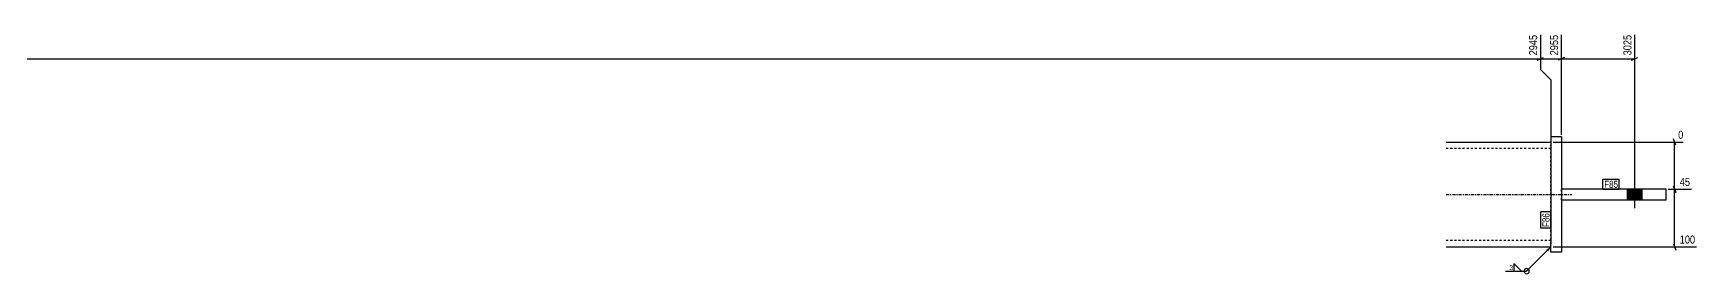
# Model space of a CAD drawing. Header units: millimetres. Extents: x 23 to 24097, y 2 to 1067.
# Drawn here: x 22510 to 24097, y 67 to 297 of the extents above; entities that cross this region are included whole.
import ezdxf

# ---------------------------------------------------------------- set-up
doc = ezdxf.new("R2010")
doc.units = ezdxf.units.MM
doc.linetypes.add('DXK_LINE_DOT2', pattern=[3.9198, 1.9599, -1.9599])
doc.linetypes.add('DXK_LINE_DOT3', pattern=[5.9187, 2.979, -0.9799, 0.9799, -0.9799])
for name, color, linetype in [('MÅLSÆTNING', 7, 'Continuous'), ('STÅL', 7, 'Continuous'), ('TEKST', 7, 'Continuous')]:
    doc.layers.add(name, color=color, linetype=linetype)
doc.styles.add('Arial Narrow', font='ARIALN.TTF', dxfattribs={"height": 0.2})

msp = doc.modelspace()

# ---------------------------------------------------------------- hatches: boundary and pattern name
at = {"layer": 'STÅL', "linetype": 'Continuous'}
msp.add_hatch(color=96, dxfattribs=at).paths.add_polyline_path([(24045, 148), (24031, 148), (24031, 138), (24045, 138)])
msp.add_hatch(color=96, dxfattribs=at).paths.add_polyline_path([(24045, 148), (24031, 148), (24031, 138), (24045, 138)])
at = {"layer": 'TEKST', "linetype": 'Continuous'}
msp.add_hatch(color=3, dxfattribs=at).paths.add_polyline_path([(23953.6, 90.3), (23958, 93), (23955.3, 88.6)])

# ---------------------------------------------------------------- linework, layer by layer
at = {"layer": 'MÅLSÆTNING', "color": 7, "linetype": 'Continuous'}
for p, q in [((23948, 295.3), (23948, 262.4)), ((23968, 200), (23968, 295.3)), ((24038, 155), (24038, 295.3)), ((23945, 271.2), (23951, 273.6)), ((23948, 272.4), (23968, 272.4)), ((23971, 273.6), (23965, 271.2)), ((24035, 271.2), (24041, 273.6)), ((23948, 262.4), (23958, 252.4)), ((23948, 262.4), (23958, 252.4)), ((23958, 252.4), (23958, 195)), ((23958, 252.4), (23958, 195)), ((23960, 193), (24084.3, 193)), ((24077.2, 190), (24074.8, 196)), ((24076, 148), (24076, 193)), ((24070, 148), (24092.1, 148)), ((24070, 148), (24092.1, 148)), ((24074.8, 151), (24077.2, 145)), ((24077.2, 145), (24074.8, 151)), ((24076, 93), (24076, 148)), ((24074.8, 96), (24077.2, 90)), ((23960, 93), (24097, 93))]:
    msp.add_line(p, q, dxfattribs=at)
at = {"layer": 'STÅL', "color": 2, "linetype": 'Continuous'}
for p, q in [((23858, 193), (23958, 193)), ((23958, 198), (23958, 190.4)), ((23968, 198), (23958, 198)), ((23968, 198), (23968, 148)), ((23958, 190.4), (23958, 189.4)), ((23958, 189.4), (23958, 181)), ((23958, 181), (23958, 95.5)), ((23968, 148), (23968, 138)), ((24068, 148), (23968, 148)), ((24068, 138), (24068, 148)), ((23968, 138), (23968, 88)), ((23968, 138), (24068, 138)), ((23958, 88), (23958, 95.5)), ((23858, 93), (23958, 93)), ((23968, 88), (23958, 88))]:
    msp.add_line(p, q, dxfattribs=at)
at = {"layer": 'STÅL', "color": 7, "linetype": 'DXK_LINE_DOT2'}
for p, q in [((23958, 193), (23958, 190.4)), ((23958, 187), (23858, 187)), ((23958, 95.5), (23958, 190.4)), ((23968, 138), (23968, 148)), ((23958, 99), (23858, 99)), ((23958, 93.9), (23958, 95.5)), ((23958, 93), (23958, 93.9))]:
    msp.add_line(p, q, dxfattribs=at)
at = {"layer": 'STÅL', "color": 96, "linetype": 'Continuous'}
for p, q in [((24038, 130), (24038, 178)), ((24038, 130), (24038, 178)), ((24031, 138), (24031, 148)), ((24031, 138), (24031, 148)), ((24045, 138), (24045, 148)), ((24045, 138), (24045, 148))]:
    msp.add_line(p, q, dxfattribs=at)
at = {"layer": 'STÅL', "color": 7, "linetype": 'DXK_LINE_DOT3'}
msp.add_line((23858, 143), (23978, 143), dxfattribs=at)
at = {"layer": 'TEKST', "color": 3, "linetype": 'Continuous'}
msp.add_line((23958, 93), (23934.8, 69.9), dxfattribs=at)
for start, end in [(90, 270), (270, 90)]:
    msp.add_arc((23934.8, 69.9), 2.5, start, end, dxfattribs=at)

# ---------------------------------------------------------------- wipeouts: each hides what was drawn before it
at = {"color": 0}
msp.add_wipeout([(23921.7, 70.5), (23921.7, 76.3), (23917.9, 76.3), (23917.9, 70.5)], dxfattribs=at).dxf.layer = 'TEKST'

# ---------------------------------------------------------------- next in the draw order: linework, layer by layer
at = {"layer": 'TEKST', "color": 3, "linetype": 'Continuous'}
for p, q in [((23914.8, 69.9), (23934.8, 69.9)), ((23929.9, 69.9), (23922.7, 77.1)), ((23922.7, 77.1), (23922.7, 69.9)), ((23922.7, 69.9), (23929.9, 69.9))]:
    msp.add_line(p, q, dxfattribs=at)

# ---------------------------------------------------------------- next in the draw order: texts
at = {"layer": 'TEKST', "color": 3, "style": 'Arial Narrow'}
msp.add_text('3', height=4.77, dxfattribs=at).set_placement((23918.3, 70.9))

# ---------------------------------------------------------------- next in the draw order: wipeouts: each hides what was drawn before it
at = {"color": 0, "linetype": 'Continuous'}
for points in [[(23966.4, 296.9), (23955.2, 296.9), (23955.2, 274.2), (23966.4, 274.2)], [(24085.9, 194.6), (24085.9, 205.8), (24077.8, 205.8), (24077.8, 194.6)], [(24092.2, 149.6), (24092.2, 160.8), (24079.3, 160.8), (24079.3, 149.6)], [(24097.1, 94.6), (24097.1, 105.8), (24079.3, 105.8), (24079.3, 94.6)]]:
    msp.add_wipeout(points, dxfattribs=at).dxf.layer = 'MÅLSÆTNING'
at = {"color": 0}
for points in [[(24022, 149.4), (24022, 156.4), (24008.8, 156.4), (24008.8, 149.4)], [(23956.6, 125.2), (23949.6, 125.2), (23949.6, 112), (23956.6, 112)]]:
    msp.add_wipeout(points, dxfattribs=at).dxf.layer = 'TEKST'

# ---------------------------------------------------------------- next in the draw order: linework, layer by layer
at = {"layer": 'MÅLSÆTNING', "color": 7, "linetype": 'Continuous'}
for p, q in [((23948, 295.3), (23948, 262.4)), ((23968, 200), (23968, 295.3)), ((21022.9, 272.4), (23948, 272.4)), ((23945, 271.2), (23951, 273.6)), ((23971, 273.6), (23965, 271.2)), ((23968, 272.4), (24038, 272.4))]:
    msp.add_line(p, q, dxfattribs=at)

# ---------------------------------------------------------------- next in the draw order: texts
at = {"layer": 'MÅLSÆTNING', "color": 3, "linetype": 'Continuous', "style": 'Arial Narrow'}
msp.add_text('2955', height=7.64, rotation=90.0002, dxfattribs=at).set_placement((23964.8, 275.8))
for s, p in [('0', (24079.4, 196.2)), ('45', (24080.9, 151.2)), ('100', (24080.9, 96.2))]:
    msp.add_text(s, height=7.64, dxfattribs=at).set_placement(p)

# ---------------------------------------------------------------- next in the draw order: wipeouts: each hides what was drawn before it
at = {"color": 0}
for points in [[(24022, 149.4), (24022, 156.4), (24008.8, 156.4), (24008.8, 149.4)], [(23956.6, 125.2), (23949.6, 125.2), (23949.6, 112), (23956.6, 112)]]:
    msp.add_wipeout(points, dxfattribs=at).dxf.layer = 'TEKST'

# ---------------------------------------------------------------- next in the draw order: linework, layer by layer
at = {"layer": 'TEKST', "color": 7, "linetype": 'Continuous'}
for p, q in [((24007.6, 157.6), (24023.2, 157.6)), ((24007.6, 148.2), (24007.6, 157.6)), ((24007.6, 148.2), (24023.2, 148.2)), ((24023.2, 148.2), (24023.2, 157.6)), ((23948.4, 110.8), (23948.4, 126.4)), ((23957.8, 126.4), (23948.4, 126.4)), ((23957.8, 110.8), (23957.8, 126.4)), ((23957.8, 110.8), (23948.4, 110.8))]:
    msp.add_line(p, q, dxfattribs=at)

# ---------------------------------------------------------------- next in the draw order: texts
at = {"layer": 'TEKST', "color": 3, "style": 'Arial Narrow'}
msp.add_text('F85', height=6.68, dxfattribs=at).set_placement((24008.8, 149.4))
msp.add_text('F86', height=6.68, rotation=90.0002, dxfattribs=at).set_placement((23956.6, 112))

# ---------------------------------------------------------------- next in the draw order: wipeouts: each hides what was drawn before it
at = {"color": 0, "linetype": 'Continuous'}
for points in [[(23946.4, 296.9), (23935.2, 296.9), (23935.2, 274.2), (23946.4, 274.2)], [(24036.4, 296.9), (24025.2, 296.9), (24025.2, 274.2), (24036.4, 274.2)]]:
    msp.add_wipeout(points, dxfattribs=at).dxf.layer = 'MÅLSÆTNING'

# ---------------------------------------------------------------- next in the draw order: texts
at = {"layer": 'MÅLSÆTNING', "color": 3, "linetype": 'Continuous', "style": 'Arial Narrow'}
for s, p in [('2945', (23944.8, 275.8)), ('3025', (24034.8, 275.8))]:
    msp.add_text(s, height=7.64, rotation=90.0002, dxfattribs=at).set_placement(p)

doc.saveas('drawing.dxf')
